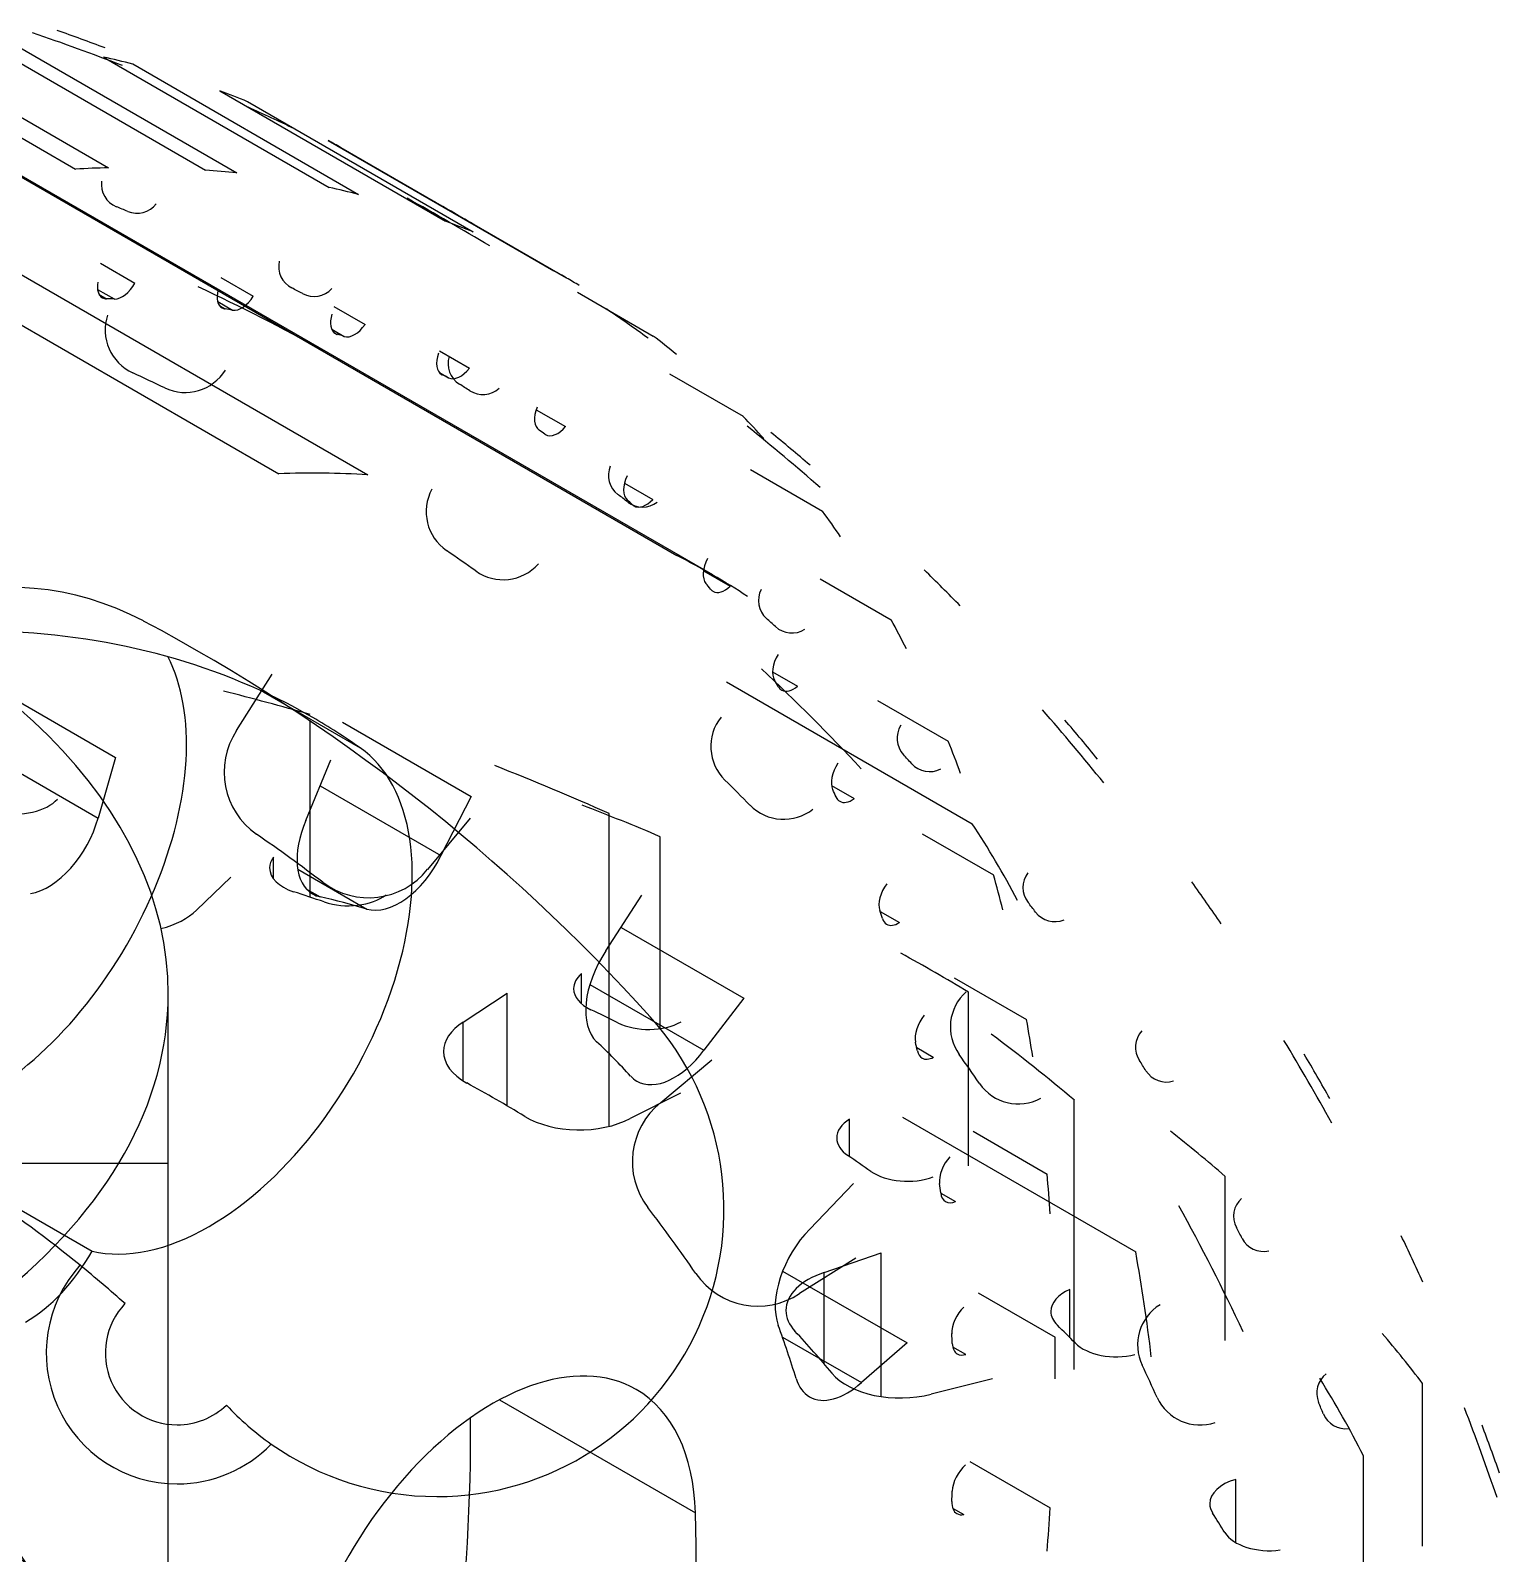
# Model space of a CAD drawing. Header units: millimetres. Extents: x 185.1 to 234.8, y 124.8 to 172.2.
# Drawn here: x 217.61 to 232.4, y 155.57 to 170.9 of the extents above; entities that cross this region are included whole.
import ezdxf

# ---------------------------------------------------------------- set-up
doc = ezdxf.new("R2010")
doc.units = ezdxf.units.MM
for name, color, linetype in [('V_06_Gears_Az_Pinion_0', 7, 'CONTINUOUS'), ('V_06_Gears_Az_Pinion_1', 7, 'CONTINUOUS'), ('V_06_Gears_Az_Pinion_2', 7, 'CONTINUOUS'), ('V_06_Gears_Az_Pinion_3', 7, 'CONTINUOUS'), ('V_06_Gears_El_Gear_2', 7, 'CONTINUOUS'), ('V_06_Gears_El_Gear_3', 7, 'CONTINUOUS'), ('V_06_Gears_El_Pinion_2', 7, 'CONTINUOUS'), ('V_06_Gears_El_Pinion_3', 7, 'CONTINUOUS'), ('V_06_Gears_Sensor_Gear_1', 7, 'CONTINUOUS'), ('V_06_Gears_Sensor_Gear_3', 7, 'CONTINUOUS')]:
    doc.layers.add(name, color=color, linetype=linetype)

msp = doc.modelspace()

# ---------------------------------------------------------------- linework, layer by layer
at = {"layer": 'V_06_Gears_Az_Pinion_0'}
msp.add_line((219, 149.5), (219, 159.5), dxfattribs=at)
msp.add_open_spline([(201, 159.5), (201.226, 159.5), (201.891, 159.5), (202.964, 159.5), (204.389, 159.5), (206.095, 159.5), (207.997, 159.5), (210, 159.5), (212.003, 159.5), (213.905, 159.5), (215.611, 159.5), (217.036, 159.5), (218.109, 159.5), (218.774, 159.5), (219, 159.5)], degree=1, dxfattribs=at)
at = {"layer": 'V_06_Gears_Az_Pinion_1'}
for p, q in [((219.688, 163.856), (220.045, 164.424)), ((222.041, 162.974), (221.611, 162.459)), ((223.959, 160.111), (224.474, 160.541)), ((225.924, 158.545), (225.356, 158.188))]:
    msp.add_line(p, q, dxfattribs=at)
msp.add_circle((210, 148.5), 9, dxfattribs=at)
for centre, radius, start, end in [((209.998, 148.501), 21.897, 61.135, 64.8595), ((209.999, 148.501), 21.897, 43.135, 46.8595), ((220.322, 163.438), 0.76, 146.5543, -124.681), ((210, 148.5), 17.397, 52.6434, 55.3566), ((221.017, 162.933), 0.76, -127.319, -38.5543), ((224.433, 159.517), 0.76, 128.5543, -142.681), ((210, 148.5), 17.397, 34.6434, 37.3566), ((209.999, 148.502), 21.897, 25.135, 28.8595), ((224.938, 158.822), 0.76, -145.319, -56.5543)]:
    msp.add_arc(centre, radius, start, end, dxfattribs=at)
at = {"layer": 'V_06_Gears_Az_Pinion_2'}
msp.add_line((219, 149.5), (219, 159.5), dxfattribs=at)
msp.add_open_spline([(211.408, 159.5), (212.297, 159.5), (213.162, 159.5), (213.996, 159.5), (214.788, 159.5), (215.532, 159.5), (216.22, 159.5), (216.844, 159.5), (217.398, 159.5), (217.877, 159.5), (218.276, 159.5), (218.59, 159.5), (218.817, 159.5), (218.954, 159.5), (219, 159.5)], degree=1, dxfattribs=at)
at = {"layer": 'V_06_Gears_Az_Pinion_3'}
for p, q in [((223.439, 159.872), (223.439, 163.021)), ((219.629, 162.381), (219.284, 162.048)), ((219, 153.04), (219, 161.204)), ((221.971, 160.921), (222.412, 161.213)), ((222.412, 160.077), (222.412, 161.213)), ((221.971, 160.329), (221.971, 160.921)), ((224.157, 160.206), (223.652, 159.951)), ((228.123, 157.423), (228.123, 160.135)), ((225.604, 158.4), (226.179, 158.599)), ((226.179, 157.151), (226.179, 158.599)), ((225.604, 157.481), (225.604, 158.4)), ((227.3, 157.329), (226.683, 157.177)), ((231.034, 153.697), (231.034, 156.554))]:
    msp.add_line(p, q, dxfattribs=at)
for centre, major_axis, start_param, end_param in [((210, 161.204), (9, 0), 0, 3.141593), ((209.998, 153.04), (21.897, 0), 0.909927, 0.974932), ((218.623, 162.265), (-0.76, 0), -4.300646, -3.657412), ((210, 161.204), (9, 0), 5.654867, 0), ((222.532, 160.625), (-0.76, 0), -0.740818, 0), ((209.999, 153.04), (21.897, 0), 0.595768, 0.660773), ((222.532, 160.625), (-0.76, 0), 0, -5.474766), ((210, 153.04), (17.397, 0), 0.761721, 0.809076), ((223.139, 160.275), (-0.76, 0), -5.520808, -3.971571), ((225.979, 158.018), (-0.76, 0), -1.054977, 0), ((225.979, 158.018), (-0.76, 0), 0, -5.788925), ((210, 153.04), (17.397, 0), 0.447561, 0.494917), ((226.368, 157.576), (-0.76, 0), -5.834968, -4.28573), ((209.999, 153.041), (21.897, 0), 0.281609, 0.346614)]:
    msp.add_ellipse(centre, major_axis=major_axis, ratio=0.57735, start_param=start_param, end_param=end_param, dxfattribs=at)
at = {"layer": 'V_06_Gears_El_Gear_2'}
msp.add_circle((210, 148.5), 10.285, dxfattribs=at)
for centre, radius, start, end in [((210, 148.5), 23.75, 69.3793, 70.6202), ((210, 148.5), 23.75, 64.3793, 65.6202), ((218.571, 169.356), 0.244, 172.7429, -112.2667), ((210, 148.5), 22.304, 67.3413, 67.6587), ((218.687, 169.308), 0.244, -112.7333, -37.7429), ((210, 148.5), 23.75, 59.3793, 60.6202), ((220.356, 168.529), 0.244, 167.7429, -117.2667), ((210, 148.5), 22.304, 62.3413, 62.6587), ((220.467, 168.471), 0.244, -117.7333, -42.7429), ((210, 148.5), 23.75, 54.3793, 55.6202), ((222.062, 167.55), 0.244, 162.7429, -122.2667), ((210, 148.5), 22.304, 57.3413, 57.6587), ((222.168, 167.483), 0.244, -122.7333, -47.7429), ((210, 148.5), 23.75, 49.3793, 50.6202), ((223.676, 166.427), 0.244, 157.7429, -127.2667), ((210, 148.5), 22.304, 52.3413, 52.6587), ((223.776, 166.35), 0.244, -127.7333, -52.7429), ((210, 148.5), 23.75, 44.3793, 45.6202), ((217.393, 162.405), 2.893, 62, -118), ((225.187, 165.166), 0.244, 152.7429, -132.2667), ((210, 148.5), 22.304, 47.3413, 47.6587), ((210, 148.5), 18.641, 42, 62), ((225.279, 165.082), 0.244, -132.7333, -57.7429), ((210, 148.5), 23.75, 39.3793, 40.6202), ((226.582, 163.779), 0.244, 147.7429, -137.2667), ((210, 148.5), 22.304, 42.3413, 42.6587), ((226.666, 163.687), 0.244, -137.7333, -62.7429), ((227.85, 162.276), 0.244, 142.7429, -142.2667), ((210, 148.5), 23.75, 34.3793, 35.6202), ((210, 148.5), 22.304, 37.3413, 37.6587), ((227.927, 162.176), 0.244, -142.7333, -67.7429), ((221.703, 159.038), 2.893, -90, 42), ((228.983, 160.668), 0.244, 137.7429, -147.2667), ((210, 148.5), 23.75, 29.3793, 30.6202), ((210, 148.5), 22.304, 32.3413, 32.6587), ((229.05, 160.562), 0.244, -147.7333, -72.7429), ((210, 148.5), 12.856, 50.8754, 62), ((229.971, 158.967), 0.244, 132.7429, -152.2667), ((210, 148.5), 22.304, 27.3413, 27.6587), ((230.029, 158.856), 0.244, -152.7333, -77.7429), ((210, 148.5), 23.75, 24.3793, 25.6202), ((219.09, 157.59), 1.318, 137.9377, -90), ((210, 148.5), 12.856, 48.2233, 50.8754), ((219.09, 157.59), 0.723, 136.6117, -90), ((230.808, 157.187), 0.244, 127.7429, -157.2667), ((219.09, 157.59), 0.723, -90, -46.5695), ((221.703, 159.038), 2.893, -137.0077, -125.1797), ((210, 148.5), 22.304, 22.3413, 22.6587), ((230.856, 157.071), 0.244, -157.7333, -82.7429), ((210, 148.5), 23.75, 19.3793, 20.6202), ((219.09, 157.59), 1.318, -90, -44.0955), ((221.703, 159.038), 2.893, -125.1797, -90)]:
    msp.add_arc(centre, radius, start, end, dxfattribs=at)
at = {"layer": 'V_06_Gears_El_Gear_3'}
for p, q in [((215.796, 170.821), (218.068, 169.509)), ((216.125, 170.834), (218.398, 169.522)), ((217.103, 170.811), (219.375, 169.498)), ((217.418, 170.782), (219.69, 169.47)), ((218.347, 170.635), (220.619, 169.323)), ((218.645, 170.567), (220.917, 169.254)), ((219.519, 170.297), (221.791, 168.985)), ((219.797, 170.188), (222.07, 168.876)), ((220.609, 169.797), (222.882, 168.485)), ((223.011, 168.412), (220.739, 169.724)), ((218.319, 168.561), (218.665, 168.361)), ((219.53, 168.419), (219.856, 168.23)), ((218.288, 168.298), (218.457, 168.201)), ((218.305, 168.245), (218.38, 168.203)), ((223.12, 168.269), (223.883, 167.828)), ((219.499, 168.175), (219.647, 168.089)), ((219.519, 168.132), (219.573, 168.101)), ((220.669, 168.125), (220.982, 167.944)), ((220.648, 167.896), (220.772, 167.824)), ((220.67, 167.864), (220.702, 167.845)), ((221.73, 167.68), (222.033, 167.505)), ((221.73, 167.461), (221.823, 167.406)), ((221.747, 167.444), (221.759, 167.437)), ((224.048, 167.447), (224.788, 167.02)), ((222.706, 167.086), (223, 166.916)), ((224.864, 166.483), (225.588, 166.065)), ((223.594, 166.346), (223.878, 166.182)), ((224.389, 165.464), (224.658, 165.309)), ((225.563, 165.385), (226.279, 164.972)), ((225.085, 164.447), (225.336, 164.303)), ((219.956, 164.247), (220.932, 163.684)), ((226.141, 164.16), (226.854, 163.748)), ((225.679, 163.302), (225.905, 163.171)), ((226.592, 162.817), (227.31, 162.403)), ((226.167, 162.035), (226.362, 161.923)), ((226.914, 161.368), (227.642, 160.948)), ((226.536, 160.664), (226.703, 160.567)), ((227.103, 159.823), (227.849, 159.392)), ((217.208, 159.207), (218.233, 158.615)), ((226.778, 159.2), (226.926, 159.115)), ((227.156, 158.195), (227.929, 157.749)), ((226.898, 157.652), (227.029, 157.577)), ((222.337, 157.12), (224.309, 155.981)), ((227.071, 156.498), (227.881, 156.031)), ((226.898, 156.029), (227.01, 155.965))]:
    msp.add_line(p, q, dxfattribs=at)
for centre, major_axis, start_param, end_param in [((208.864, 149.156), (-11.875, -20.568), 3.305292, 3.32695), ((208.864, 149.156), (-11.875, -20.568), 3.218025, 3.239684), ((208.864, 149.156), (-11.875, -20.568), 3.141593, 3.152418), ((211.136, 147.844), (-11.875, -20.568), 3.479824, 3.501483), ((211.136, 147.844), (-11.875, -20.568), 3.392558, 3.414217), ((211.136, 147.844), (-11.875, -20.568), 3.305292, 3.32695), ((211.136, 147.844), (-11.875, -20.568), 3.218025, 3.239684), ((218.459, 168.425), (0.122, 0.212), -4.140918, -3.141593), ((218.538, 168.424), (0.122, 0.212), -2.840231, -1.531402), ((211.136, 147.844), (-11.875, -20.568), 3.141593, 3.152418), ((211.136, 147.844), (-11.875, -20.568), 3.130759, 3.141593), ((218.459, 168.425), (0.122, 0.212), -3.141593, -2.832089), ((219.665, 168.323), (0.122, 0.212), -4.228184, -3.141593), ((219.74, 168.311), (0.122, 0.212), -2.927498, -1.618668), ((211.136, 147.844), (-11.152, -19.316), 3.444255, 3.449796), ((219.665, 168.323), (0.122, 0.212), -3.141593, -2.919355), ((211.136, 147.844), (-11.152, -19.316), 3.356988, 3.362529), ((220.807, 168.064), (0.122, 0.212), -4.315451, -3.141593), ((220.877, 168.043), (0.122, 0.212), -3.014764, -1.705935), ((220.807, 168.064), (0.122, 0.212), -3.141593, -3.006622), ((211.136, 147.844), (-11.152, -19.316), 3.269722, 3.275263), ((211.136, 147.844), (-11.875, -20.568), 3.043492, 3.065151), ((221.875, 167.652), (0.122, 0.212), -4.402717, -3.141593), ((221.875, 167.652), (0.122, 0.212), -3.141593, -3.093888), ((221.94, 167.621), (0.122, 0.212), -3.102031, -1.793201), ((211.136, 147.844), (-11.152, -19.316), 3.182455, 3.187996), ((222.861, 167.089), (0.122, 0.212), -4.489984, -3.181155), ((211.136, 147.844), (-11.875, -20.568), 2.956226, 2.977885), ((211.136, 147.844), (-11.152, -19.316), 3.095189, 3.10073), ((222.921, 167.048), (0.122, 0.212), -3.189297, -3.141593), ((222.921, 167.048), (0.122, 0.212), -3.141593, -1.880468), ((223.758, 166.379), (0.122, 0.212), -4.57725, -3.268421), ((211.136, 147.844), (-11.152, -19.316), 3.007922, 3.013464), ((223.812, 166.329), (0.122, 0.212), -3.276564, -3.141593), ((223.812, 166.329), (0.122, 0.212), -3.141593, -1.967734), ((211.136, 147.844), (-11.875, -20.568), 2.868959, 2.890618), ((224.559, 165.529), (0.122, 0.212), -4.664517, -3.355688), ((211.136, 147.844), (-11.152, -19.316), 2.920656, 2.926197), ((224.607, 165.47), (0.122, 0.212), -3.141593, -2.055), ((224.607, 165.47), (0.122, 0.212), -3.36383, -3.141593), ((211.136, 147.844), (-9.32, -16.143), 3.141593, 3.438299), ((211.136, 147.844), (-11.875, -20.568), 2.781693, 2.803352), ((217.139, 162.538), (-1.446, -2.505), 0.785398, 2.78879), ((225.258, 164.544), (0.122, 0.212), -4.751783, -3.442954), ((211.136, 147.844), (-11.152, -19.316), 2.833389, 2.838931), ((225.299, 164.476), (0.122, 0.212), -3.451097, -3.141593), ((225.299, 164.476), (0.122, 0.212), -3.141593, -2.142267), ((211.136, 147.844), (-9.32, -16.143), 3.089233, 3.141593), ((219.412, 161.226), (-1.446, -2.505), 0.785398, 3.089233), ((211.136, 147.844), (-11.875, -20.568), 2.694426, 2.716085), ((225.849, 163.431), (0.122, 0.212), -4.839049, -3.530221), ((211.136, 147.844), (-11.152, -19.316), 2.746123, 2.751664), ((225.883, 163.356), (0.122, 0.212), -3.538363, -3.141593), ((225.883, 163.356), (0.122, 0.212), -3.141593, -2.229533), ((211.136, 147.844), (-11.875, -20.568), 2.60716, 2.628819), ((226.329, 162.2), (0.122, 0.212), -4.926316, -3.617487), ((211.136, 147.844), (-11.152, -19.316), 2.658857, 2.664398), ((226.355, 162.118), (0.122, 0.212), -3.625629, -3.141593), ((226.355, 162.118), (0.122, 0.212), -3.141593, -2.3168), ((226.693, 160.86), (0.122, 0.212), -5.013582, -3.704753), ((211.136, 147.844), (-11.875, -20.568), 2.519893, 2.541552), ((211.136, 147.844), (-11.152, -19.316), 2.57159, 2.577131), ((226.712, 160.771), (0.122, 0.212), -3.712896, -3.141593), ((226.712, 160.771), (0.122, 0.212), -3.141593, -2.404066), ((226.938, 159.421), (0.122, 0.212), -5.100849, -3.79202), ((211.136, 147.844), (-11.875, -20.568), 2.432627, 2.454286), ((211.136, 147.844), (-11.152, -19.316), 2.484324, 2.489865), ((226.949, 159.326), (0.122, 0.212), -3.800162, -3.141593), ((226.949, 159.326), (0.122, 0.212), -3.141593, -2.491333), ((219.412, 161.226), (-1.446, -2.505), 0.171397, 0.785398), ((217.564, 158.977), (0.659, 1.141), -2.356194, -1.55501), ((227.063, 157.893), (0.122, 0.212), -5.188115, -3.879286), ((211.136, 147.844), (-11.152, -19.316), 2.397057, 2.402598), ((227.067, 157.793), (0.122, 0.212), -3.887429, -3.141593), ((211.136, 147.844), (-11.875, -20.568), 2.34536, 2.367019), ((222.265, 154.718), (-1.446, -2.505), 3.141593, 5.532694), ((227.067, 157.793), (0.122, 0.212), -3.141593, -2.578599), ((222.265, 154.718), (-1.446, -2.505), 2.391101, 3.141593), ((208.864, 149.156), (-9.32, -16.143), 2.042035, 2.367526), ((211.136, 147.844), (-5.142, -8.907), 0, 3.141593), ((227.067, 156.29), (0.122, 0.212), -5.275382, -3.966553), ((227.063, 156.185), (0.122, 0.212), -3.974695, -3.141593), ((211.136, 147.844), (-11.152, -19.316), 2.309791, 2.315332), ((211.136, 147.844), (-9.32, -16.143), 2.042035, 2.391101), ((227.063, 156.185), (0.122, 0.212), -3.141593, -2.665866), ((211.136, 147.844), (-11.875, -20.568), 2.258094, 2.279753)]:
    msp.add_ellipse(centre, major_axis=major_axis, ratio=0.57735, start_param=start_param, end_param=end_param, dxfattribs=at)
at = {"layer": 'V_06_Gears_El_Pinion_2'}
for p, q in [((219.688, 163.856), (220.045, 164.424)), ((222.041, 162.974), (221.611, 162.459)), ((223.959, 160.111), (224.474, 160.541)), ((225.924, 158.545), (225.356, 158.188))]:
    msp.add_line(p, q, dxfattribs=at)
msp.add_circle((210, 148.5), 9, dxfattribs=at)
for centre, radius, start, end in [((209.998, 148.501), 21.897, 61.135, 64.8595), ((209.999, 148.501), 21.897, 43.135, 46.8595), ((220.322, 163.438), 0.76, 146.5543, -124.681), ((210, 148.5), 17.397, 52.6434, 55.3566), ((221.017, 162.933), 0.76, -127.319, -38.5543), ((224.433, 159.517), 0.76, 128.5543, -142.681), ((210, 148.5), 17.397, 34.6434, 37.3566), ((209.999, 148.502), 21.897, 25.135, 28.8595), ((224.938, 158.822), 0.76, -145.319, -56.5543)]:
    msp.add_arc(centre, radius, start, end, dxfattribs=at)
at = {"layer": 'V_06_Gears_El_Pinion_3'}
for p, q in [((213.041, 170.524), (220.112, 166.442)), ((213.938, 170.514), (221.009, 166.432)), ((217.051, 169.7), (224.122, 165.618)), ((224.483, 165.423), (217.412, 169.505)), ((216.766, 164.569), (218.47, 163.585)), ((224.622, 164.347), (227.095, 162.918)), ((220.754, 163.941), (222.05, 163.192)), ((216.838, 163.816), (218.294, 162.975)), ((218.47, 163.585), (218.294, 162.975)), ((220.386, 162.952), (220.638, 163.562)), ((220.529, 163.299), (221.746, 162.597)), ((222.05, 163.192), (221.746, 162.597)), ((220.304, 162.461), (221, 162.059)), ((220.392, 162.261), (220.529, 162.182)), ((223.406, 161.638), (223.77, 162.199)), ((223.56, 161.875), (224.796, 161.161)), ((223.246, 161.301), (224.394, 160.638)), ((224.796, 161.161), (224.394, 160.638)), ((226.394, 159.963), (228.741, 158.608)), ((225.46, 158.838), (225.9, 159.296)), ((225.186, 158.414), (226.439, 157.691)), ((225.184, 157.751), (225.98, 157.292)), ((226.439, 157.691), (225.98, 157.292))]:
    msp.add_line(p, q, dxfattribs=at)
for centre, major_axis, start_param, end_param in [((213.534, 146.459), (-10.948, -18.963), 3.423201, 3.488206), ((213.535, 146.459), (-10.948, -18.963), 3.141593, 3.174047), ((213.535, 146.459), (-10.948, -18.963), 3.109042, 3.141593), ((217.791, 162.903), (0.38, 0.658), -2.693375, -1.144138), ((220.834, 162.869), (0.38, 0.658), -4.510729, -3.141593), ((213.535, 146.46), (-10.948, -18.963), 2.794883, 2.859888), ((221.326, 162.741), (0.38, 0.658), -3.007534, -1.458297), ((220.834, 162.869), (0.38, 0.658), -3.141593, -2.961492), ((213.536, 146.459), (-8.698, -15.066), 3.274995, 3.32235), ((223.741, 161.346), (0.38, 0.658), -4.824889, -3.275651), ((213.536, 146.459), (-8.698, -15.066), 2.960835, 3.008191), ((224.098, 160.985), (0.38, 0.658), -3.141593, -1.772456), ((224.098, 160.985), (0.38, 0.658), -3.321694, -3.141593), ((225.649, 158.366), (0.38, 0.658), -5.139048, -3.58981), ((213.535, 146.46), (-10.948, -18.963), 2.480724, 2.545729), ((213.536, 146.459), (-8.698, -15.066), 2.646676, 2.694031), ((225.836, 157.807), (0.38, 0.658), -3.635853, -3.141593), ((225.836, 157.807), (0.38, 0.658), -3.141593, -2.086615), ((213.536, 146.459), (-4.5, -7.794), 3.141593, 0)]:
    msp.add_ellipse(centre, major_axis=major_axis, ratio=0.57735, start_param=start_param, end_param=end_param, dxfattribs=at)
at = {"layer": 'V_06_Gears_Sensor_Gear_1'}
for centre, radius, start, end in [((209.999, 148.5), 23.647, 68.832, 71.1622), ((209.999, 148.501), 23.647, 58.832, 61.1622), ((218.84, 167.89), 0.475, 161.6273, -114.4585), ((210, 148.5), 20.834, 64.509, 65.491), ((219.171, 167.735), 0.475, -115.5416, -31.6252), ((209.999, 148.501), 23.647, 48.832, 51.1622), ((222.072, 166.06), 0.475, 151.6273, -124.4585), ((210, 148.5), 20.834, 54.509, 55.491), ((222.372, 165.85), 0.475, -125.5416, -41.6252), ((224.938, 163.697), 0.475, 141.6273, -134.4585), ((209.999, 148.501), 23.647, 38.832, 41.1622), ((210, 148.5), 20.834, 44.509, 45.491), ((225.197, 163.438), 0.475, -135.5416, -51.6252), ((227.35, 160.872), 0.475, 131.6273, -144.4585), ((209.999, 148.501), 23.647, 28.832, 31.1622), ((210, 148.5), 20.834, 34.509, 35.491), ((227.56, 160.572), 0.475, -145.5416, -61.6252), ((229.235, 157.671), 0.475, 121.6273, -154.4585), ((210, 148.5), 20.834, 24.509, 25.491), ((229.39, 157.34), 0.475, -155.5416, -71.6252), ((209.999, 148.501), 23.647, 18.832, 21.1622)]:
    msp.add_arc(centre, radius, start, end, dxfattribs=at)
at = {"layer": 'V_06_Gears_Sensor_Gear_3'}
for p, q in [((223.954, 160.857), (223.954, 162.788)), ((220.06, 162.364), (220.06, 162.582)), ((223.16, 161.107), (223.16, 161.409)), ((227.057, 159.475), (227.057, 161.222)), ((225.86, 159.566), (225.86, 159.943)), ((229.642, 157.716), (229.642, 159.368)), ((228.079, 157.744), (228.079, 158.229)), ((231.63, 155.647), (231.63, 157.283)), ((229.748, 155.682), (229.748, 156.318))]:
    msp.add_line(p, q, dxfattribs=at)
for centre, major_axis, start_param, end_param in [((209.999, 151.766), (23.647, 0), 1.114079, 1.154748), ((217.46, 163.29), (-0.475, 0), -5.070908, -3.606291), ((209.999, 151.766), (23.647, 0), 0.939546, 0.980215), ((220.496, 162.473), (-0.475, 0), -0.407931, 0), ((220.496, 162.473), (-0.475, 0), 0, -5.226536), ((210, 151.766), (20.834, 0), 1.038627, 1.055768), ((220.813, 162.367), (-0.475, 0), -5.245441, -3.780824), ((209.999, 151.767), (23.647, 0), 0.765013, 0.805682), ((223.557, 161.258), (-0.475, 0), -0.582464, 0), ((223.557, 161.258), (-0.475, 0), 0, -5.401069), ((210, 151.766), (20.834, 0), 0.864094, 0.881235), ((223.837, 161.122), (-0.475, 0), -5.419974, -3.955357), ((226.206, 159.755), (-0.475, 0), -0.756997, 0), ((209.999, 151.767), (23.647, 0), 0.59048, 0.631149), ((226.206, 159.755), (-0.475, 0), 0, -5.575602), ((210, 151.766), (20.834, 0), 0.689562, 0.706702), ((226.441, 159.593), (-0.475, 0), -5.594506, -4.12989), ((228.362, 158.009), (-0.475, 0), -0.93153, 0), ((228.362, 158.009), (-0.475, 0), 0, -5.750135), ((210, 151.766), (20.834, 0), 0.515029, 0.532169), ((209.999, 151.767), (23.647, 0), 0.415947, 0.456616), ((228.545, 157.826), (-0.475, 0), -5.769039, -4.304423), ((229.961, 156.073), (-0.475, 0), -1.106063, 0), ((229.961, 156.073), (-0.475, 0), 0, -5.924668), ((210, 151.766), (20.834, 0), 0.340496, 0.357636), ((230.086, 155.874), (-0.475, 0), -5.943572, -4.478956)]:
    msp.add_ellipse(centre, major_axis=major_axis, ratio=0.57735, start_param=start_param, end_param=end_param, dxfattribs=at)
msp.add_open_spline([(220.428, 162.18), (220.428, 163.961)], degree=1, dxfattribs=at)

doc.saveas('drawing.dxf')
